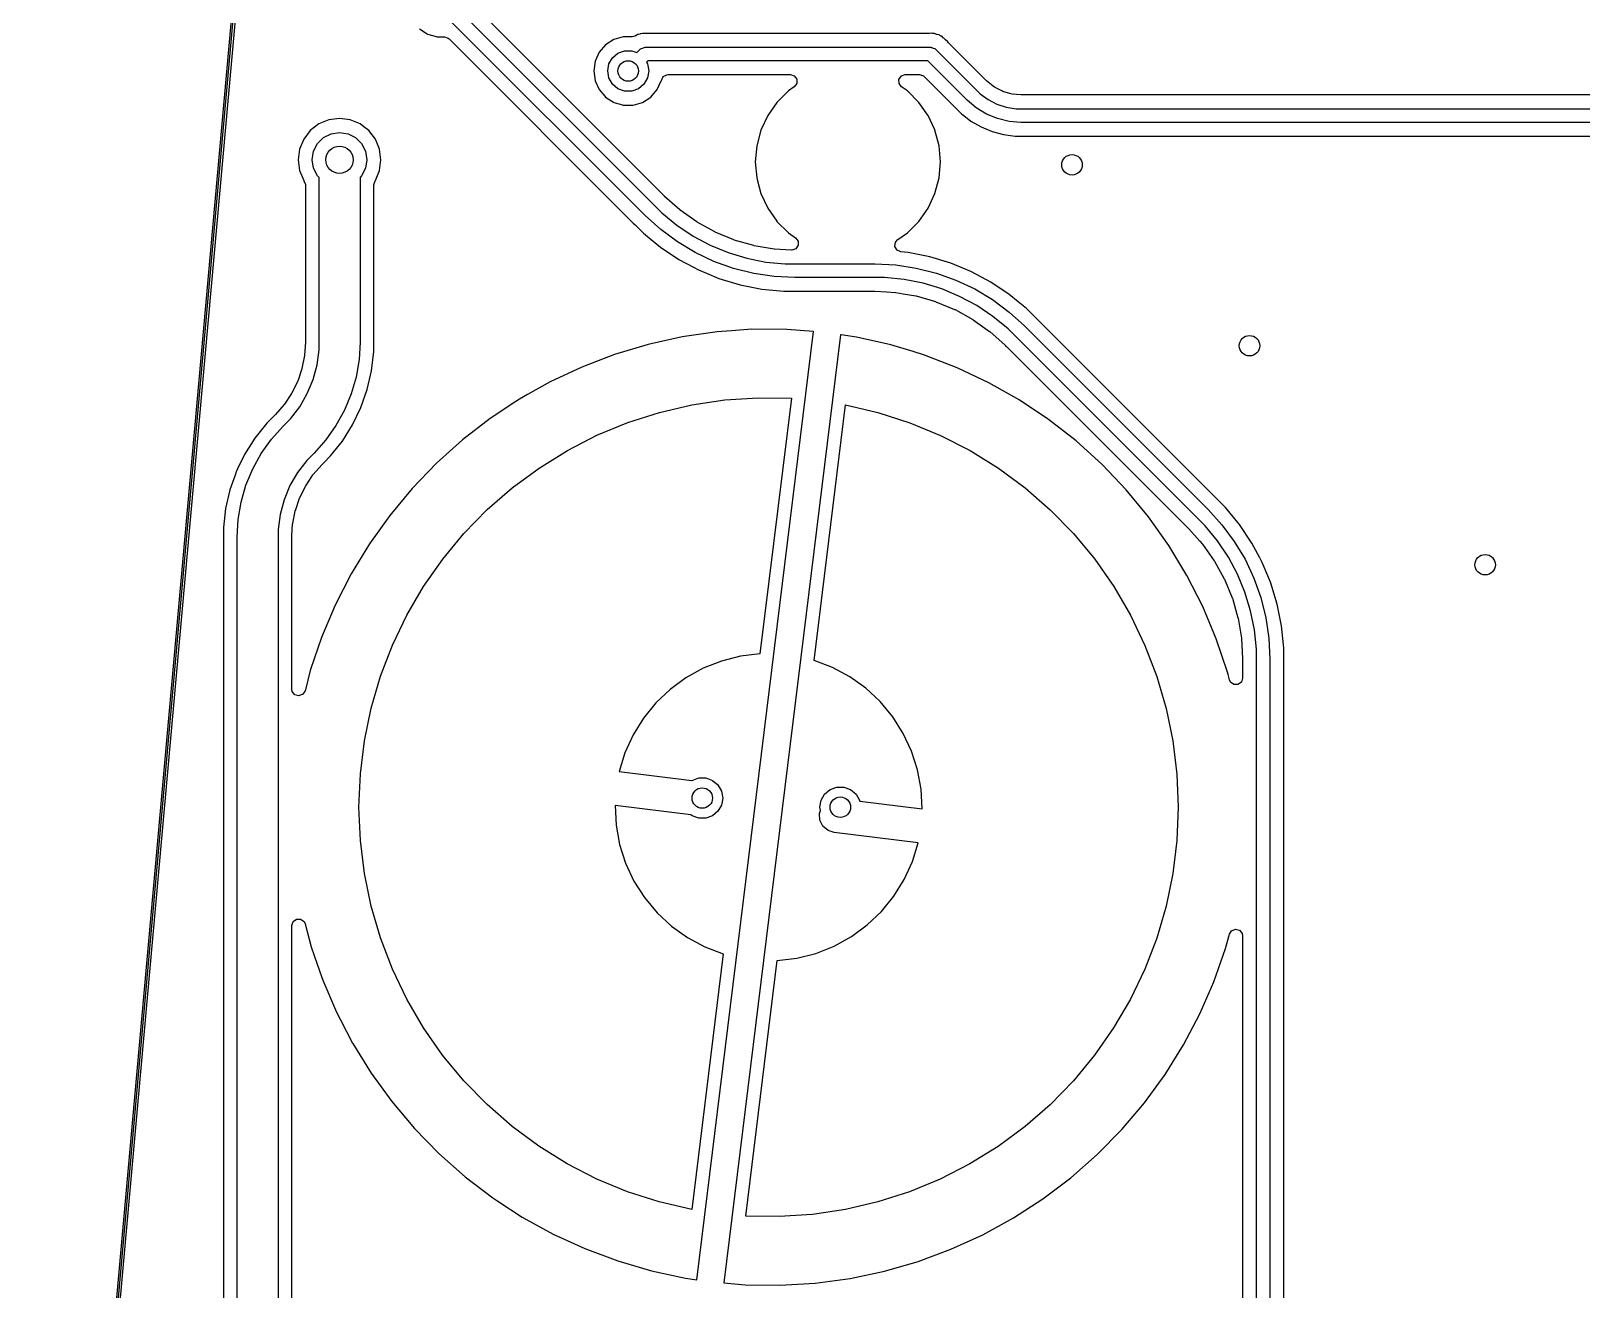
# Model space of a CAD drawing. Extents: x -114 to 114, y -62 to 23.
# Drawn here: x -113.68 to -90.96, y -16.22 to 2.22 of the extents above; entities that cross this region are included whole.
import ezdxf

# ---------------------------------------------------------------- set-up
doc = ezdxf.new("R2010")
doc.units = 0
doc.layers.add('BLACK', color=7, linetype='CONTINUOUS')

msp = doc.modelspace()

# ---------------------------------------------------------------- linework, layer by layer
at = {"layer": 'BLACK', "linetype": 'CONTINUOUS'}
for p, q in [((-113.679, -30.3129), (-109.632, 14.7392)), ((-109.582, 14.7348), (-113.629, -30.3174)), ((-113.651, -30.2928), (-110.056, 9.73617)), ((-107.392, 2.51135), (-104.54, -0.340066)), ((-104.4, -0.197162), (-107.129, 2.5324)), ((-104.682, -0.481487), (-107.533, 2.36973)), ((-107.991, 2.25583), (-107.878, 2.18313)), ((-107.878, 2.18313), (-107.87, 2.17802)), ((-107.87, 2.17802), (-107.781, 2.15202)), ((-107.781, 2.15202), (-107.732, 2.13747)), ((-107.732, 2.13747), (-107.732, 2.13747)), ((-107.732, 2.13747), (-107.732, 2.13747)), ((-107.732, 2.13747), (-107.732, 2.13747)), ((-107.732, 2.13747), (-107.625, 2.13747)), ((-107.625, 2.13747), (-107.567, 2.11857)), ((-107.567, 2.11857), (-107.555, 2.10848)), ((-107.555, 2.10848), (-104.857, -0.589607)), ((-105.142, 2.09792), (-105.263, 2.02012)), ((-105.004, 2.13847), (-105.142, 2.09793)), ((-105.142, 2.09793), (-105.142, 2.09792)), ((-104.876, 2.13847), (-105.004, 2.13847)), ((-104.836, 2.14691), (-104.876, 2.13847)), ((-104.828, 2.15063), (-104.836, 2.14691)), ((-104.822, 2.15383), (-104.828, 2.15063)), ((-104.795, 2.1706), (-104.822, 2.15383)), ((-104.785, 2.17241), (-104.795, 2.17061)), ((-104.795, 2.17061), (-104.795, 2.1706)), ((-104.763, 2.17915), (-104.785, 2.17241)), ((-104.754, 2.18313), (-104.763, 2.17915)), ((-104.722, 2.1846), (-104.754, 2.18313)), ((-104.716, 2.18539), (-104.722, 2.1846)), ((-104.712, 2.18604), (-104.716, 2.18539)), ((-104.692, 2.18604), (-104.712, 2.18604)), ((-104.69, 2.18609), (-104.692, 2.18604)), ((-104.682, 2.18645), (-104.69, 2.18609)), ((-104.642, 2.18832), (-104.682, 2.18645)), ((-104.633, 2.18705), (-104.642, 2.18832)), ((-104.619, 2.18604), (-104.633, 2.18827)), ((-104.633, 2.18827), (-104.633, 2.18705)), ((-100.524, 2.18604), (-104.619, 2.18604)), ((-100.517, 2.18652), (-100.524, 2.18604)), ((-100.486, 2.19092), (-100.517, 2.18652)), ((-100.476, 2.18867), (-100.486, 2.19092)), ((-100.486, 2.19092), (-100.486, 2.19092)), ((-100.454, 2.18604), (-100.476, 2.18867)), ((-100.444, 2.18604), (-100.454, 2.18604)), ((-100.414, 2.17453), (-100.444, 2.18604)), ((-100.444, 2.18604), (-100.444, 2.18604)), ((-100.444, 2.18604), (-100.444, 2.18604)), ((-100.444, 2.18604), (-100.444, 2.18604)), ((-100.408, 2.1725), (-100.414, 2.17453)), ((-100.377, 2.1652), (-100.408, 2.1725)), ((-100.368, 2.15965), (-100.377, 2.1652)), ((-100.377, 2.1652), (-100.377, 2.1652)), ((-100.348, 2.14901), (-100.368, 2.15965)), ((-100.339, 2.14546), (-100.348, 2.14901)), ((-100.316, 2.12398), (-100.339, 2.14546)), ((-100.31, 2.11973), (-100.316, 2.12398)), ((-100.308, 2.11857), (-100.31, 2.11973)), ((-100.307, 2.11772), (-100.308, 2.11857)), ((-100.293, 2.10374), (-100.307, 2.11772)), ((-100.292, 2.10216), (-100.293, 2.10374)), ((-100.283, 2.09438), (-100.292, 2.10216)), ((-100.257, 2.07093), (-100.283, 2.09438)), ((-100.256, 2.06977), (-100.257, 2.07093)), ((-100.251, 2.06245), (-100.256, 2.06977)), ((-100.256, 2.06977), (-100.256, 2.06977)), ((-100.25, 2.0632), (-100.251, 2.06245)), ((-100.241, 2.05195), (-100.25, 2.0632)), ((-99.9176, 1.72811), (-100.241, 2.05195)), ((-105.357, 1.91134), (-105.417, 1.78043)), ((-105.263, 2.02012), (-105.357, 1.91134)), ((-105.214, 1.74058), (-105.162, 1.83081)), ((-105.162, 1.83081), (-105.082, 1.89778)), ((-105.082, 1.89778), (-104.984, 1.93341)), ((-104.984, 1.93341), (-104.88, 1.93341)), ((-104.88, 1.93341), (-104.805, 1.90622)), ((-104.805, 1.90622), (-104.755, 1.95625)), ((-104.755, 1.95625), (-104.748, 1.95991)), ((-104.748, 1.95991), (-104.743, 1.96644)), ((-104.743, 1.96644), (-104.721, 1.97368)), ((-104.721, 1.97368), (-104.7, 1.98431)), ((-104.7, 1.98431), (-104.692, 1.98305)), ((-104.692, 1.98305), (-104.684, 1.98554)), ((-104.684, 1.98554), (-100.5, 1.98554)), ((-100.5, 1.98554), (-100.492, 1.98305)), ((-100.492, 1.98305), (-100.484, 1.98431)), ((-100.484, 1.98431), (-100.463, 1.97368)), ((-100.463, 1.97368), (-100.441, 1.96644)), ((-100.441, 1.96644), (-100.436, 1.95992)), ((-100.436, 1.95992), (-100.429, 1.95625)), ((-100.429, 1.95625), (-100.408, 1.93493)), ((-100.408, 1.93493), (-99.8272, 1.35418)), ((-105.417, 1.78043), (-105.437, 1.63798)), ((-105.437, 1.63798), (-105.437, 1.63797)), ((-105.437, 1.63797), (-105.417, 1.49552)), ((-105.232, 1.63797), (-105.214, 1.74058)), ((-105.214, 1.53537), (-105.232, 1.63797)), ((-104.643, 1.78554), (-104.664, 1.76459)), ((-104.664, 1.76459), (-104.65, 1.74058)), ((-104.65, 1.74058), (-104.632, 1.63797)), ((-104.632, 1.63797), (-104.65, 1.53537)), ((-100.541, 1.78554), (-104.643, 1.78554)), ((-99.9686, 1.21276), (-100.541, 1.78554)), ((-99.687, 1.49756), (-99.9176, 1.72811)), ((-105.417, 1.49552), (-105.363, 1.37695)), ((-105.363, 1.37695), (-105.357, 1.3646)), ((-105.357, 1.3646), (-105.275, 1.27031)), ((-105.162, 1.44514), (-105.214, 1.53537)), ((-105.082, 1.37816), (-105.162, 1.44514)), ((-104.984, 1.34253), (-105.082, 1.37816)), ((-104.782, 1.37816), (-104.88, 1.34253)), ((-104.702, 1.44514), (-104.782, 1.37816)), ((-104.65, 1.53537), (-104.702, 1.44514)), ((-104.601, 1.25583), (-104.506, 1.3646)), ((-104.506, 1.3646), (-104.447, 1.49552)), ((-104.447, 1.49552), (-104.446, 1.50013)), ((-104.446, 1.50013), (-104.419, 1.55504)), ((-104.419, 1.55504), (-104.365, 1.58359)), ((-104.365, 1.58359), (-104.348, 1.58504)), ((-104.348, 1.58504), (-102.557, 1.58504)), ((-102.5, 1.40495), (-102.585, 1.34512)), ((-102.557, 1.58504), (-102.499, 1.56613)), ((-102.499, 1.40595), (-102.5, 1.40495)), ((-102.499, 1.56613), (-102.463, 1.51663)), ((-102.463, 1.45545), (-102.499, 1.40595)), ((-102.463, 1.51663), (-102.463, 1.45545)), ((-100.966, 1.51499), (-100.931, 1.56511)), ((-100.965, 1.45381), (-100.966, 1.51499)), ((-100.928, 1.40495), (-100.965, 1.45381)), ((-100.931, 1.56511), (-100.873, 1.58503)), ((-100.843, 1.34512), (-100.928, 1.40495)), ((-100.873, 1.58503), (-100.871, 1.58504)), ((-100.871, 1.58504), (-100.665, 1.58504)), ((-100.665, 1.58504), (-100.607, 1.56613)), ((-100.607, 1.56613), (-100.595, 1.55605)), ((-100.595, 1.55605), (-100.146, 1.10675)), ((-99.6834, 1.49429), (-99.687, 1.49756)), ((-99.5844, 1.413), (-99.6834, 1.49429)), ((-99.5682, 1.40222), (-99.5844, 1.413)), ((-99.4615, 1.34519), (-99.5682, 1.40222)), ((-105.275, 1.27031), (-105.263, 1.25583)), ((-105.263, 1.25583), (-105.148, 1.18205)), ((-105.148, 1.18205), (-105.142, 1.17802)), ((-105.142, 1.17802), (-105.05, 1.1512)), ((-105.05, 1.1512), (-105.004, 1.13747)), ((-105.004, 1.13747), (-105.004, 1.13747)), ((-105.004, 1.13747), (-105.004, 1.13747)), ((-105.004, 1.13747), (-105.004, 1.13747)), ((-105.004, 1.13747), (-104.86, 1.13747)), ((-104.88, 1.34253), (-104.984, 1.34253)), ((-104.86, 1.13747), (-104.722, 1.17802)), ((-104.86, 1.13747), (-104.86, 1.13747)), ((-104.722, 1.17802), (-104.601, 1.25583)), ((-102.753, 1.17802), (-102.888, 0.984449)), ((-102.585, 1.34512), (-102.753, 1.17802)), ((-100.843, 1.34511), (-100.843, 1.34512)), ((-100.843, 1.34512), (-100.843, 1.34512)), ((-100.676, 1.17802), (-100.843, 1.34511)), ((-100.65, 1.14191), (-100.676, 1.17802)), ((-100.676, 1.17802), (-100.676, 1.17802)), ((-100.676, 1.17802), (-100.676, 1.17802)), ((-100.543, 0.988484), (-100.65, 1.14191)), ((-99.9686, 1.21275), (-99.9686, 1.21276)), ((-99.9686, 1.21276), (-99.9686, 1.21276)), ((-99.9686, 1.21274), (-99.9686, 1.21275)), ((-99.8353, 1.09889), (-99.9686, 1.21274)), ((-99.8272, 1.35418), (-99.8272, 1.35413)), ((-99.8272, 1.35413), (-99.7762, 1.30313)), ((-99.7762, 1.30313), (-99.6594, 1.21827)), ((-99.6594, 1.21827), (-99.5307, 1.15273)), ((-99.5307, 1.15273), (-99.3934, 1.10812)), ((-99.4436, 1.33776), (-99.4615, 1.34519)), ((-99.3278, 1.30264), (-99.4436, 1.33776)), ((-99.3088, 1.29886), (-99.3278, 1.30264)), ((-99.1811, 1.28628), (-99.3088, 1.29886)), ((-99.1762, 1.28604), (-99.1811, 1.28628)), ((-99.1231, 1.28604), (-99.1762, 1.28604)), ((-82.8098, 1.28604), (-99.1231, 1.28604)), ((-99.1231, 1.28604), (-99.1231, 1.28604)), ((-109.316, 0.923016), (-109.463, 0.862511)), ((-109.16, 0.943655), (-109.316, 0.923018)), ((-109.316, 0.923018), (-109.316, 0.923016)), ((-109.003, 0.923018), (-109.16, 0.943655)), ((-109.16, 0.943655), (-109.16, 0.943655)), ((-109.003, 0.923016), (-109.003, 0.923018)), ((-108.857, 0.862511), (-109.003, 0.923016)), ((-102.888, 0.984449), (-102.988, 0.770283)), ((-100.54, 0.984447), (-100.543, 0.988484)), ((-100.54, 0.984439), (-100.54, 0.984447)), ((-100.442, 0.773431), (-100.54, 0.984439)), ((-100.146, 1.10675), (-100.146, 1.10674)), ((-100.146, 1.10674), (-100.144, 1.10463)), ((-100.144, 1.10463), (-100.144, 1.10463)), ((-100.144, 1.10463), (-100.139, 1.09998)), ((-100.139, 1.09998), (-100.139, 1.09993)), ((-100.139, 1.09993), (-100.11, 1.07096)), ((-100.11, 1.07096), (-100.11, 1.07096)), ((-100.11, 1.07096), (-100.049, 1.00989)), ((-100.049, 1.00989), (-100.016, 0.984439)), ((-100.016, 0.984439), (-99.9123, 0.904749)), ((-99.6859, 1.0073), (-99.8353, 1.09889)), ((-99.5239, 0.940215), (-99.6859, 1.0073)), ((-99.3534, 0.899293), (-99.5239, 0.940215)), ((-99.3934, 1.10812), (-99.2508, 1.08554)), ((-99.2508, 1.08554), (-99.1787, 1.08554)), ((-99.1787, 1.08554), (-99.1787, 1.08554)), ((-99.1787, 1.08554), (-99.1787, 1.08554)), ((-99.1787, 1.08554), (-72.0231, 1.08554)), ((-109.588, 0.76625), (-109.684, 0.640813)), ((-109.463, 0.862511), (-109.588, 0.76626)), ((-109.588, 0.76626), (-109.588, 0.76625)), ((-109.463, 0.862511), (-109.463, 0.862511)), ((-109.395, 0.66158), (-109.283, 0.718396)), ((-109.283, 0.718396), (-109.16, 0.737973)), ((-109.16, 0.737973), (-109.036, 0.718396)), ((-109.036, 0.718396), (-108.925, 0.66158)), ((-108.857, 0.86251), (-108.857, 0.862511)), ((-108.857, 0.862509), (-108.857, 0.86251)), ((-108.803, 0.820872), (-108.857, 0.862509)), ((-108.731, 0.76626), (-108.803, 0.820872)), ((-108.731, 0.766259), (-108.731, 0.76626)), ((-108.731, 0.766255), (-108.731, 0.766259)), ((-108.731, 0.766251), (-108.731, 0.766255)), ((-108.731, 0.76625), (-108.731, 0.766251)), ((-108.635, 0.640813), (-108.731, 0.76625)), ((-102.988, 0.770283), (-103.049, 0.542021)), ((-100.44, 0.770283), (-100.442, 0.773431)), ((-100.379, 0.542028), (-100.44, 0.770283)), ((-99.9123, 0.904749), (-99.9123, 0.904747)), ((-99.9123, 0.904747), (-99.9123, 0.904746)), ((-99.9123, 0.904746), (-99.7627, 0.818384)), ((-99.7627, 0.818384), (-99.7627, 0.818383)), ((-99.7627, 0.818383), (-99.7627, 0.818381)), ((-99.7627, 0.818381), (-99.6926, 0.789335)), ((-99.6926, 0.789335), (-99.6031, 0.752286)), ((-99.6031, 0.752286), (-99.6031, 0.752285)), ((-99.6031, 0.752285), (-99.6031, 0.752284)), ((-99.6031, 0.752284), (-99.4363, 0.707586)), ((-99.4363, 0.707586), (-99.4363, 0.707584)), ((-99.4363, 0.707584), (-99.265, 0.685041)), ((-99.1787, 0.885543), (-99.3534, 0.899293)), ((-99.265, 0.685041), (-99.1786, 0.685042)), ((-99.1787, 0.885542), (-99.1787, 0.885543)), ((-72.0231, 0.885542), (-99.1787, 0.885542)), ((-99.1787, 0.885542), (-99.1787, 0.885542)), ((-99.1786, 0.685042), (-72.0707, 0.685042)), ((-109.745, 0.494732), (-109.765, 0.337974)), ((-109.684, 0.640812), (-109.745, 0.49474)), ((-109.745, 0.49474), (-109.745, 0.494732)), ((-109.684, 0.640813), (-109.684, 0.640812)), ((-109.56, 0.337973), (-109.54, 0.46158)), ((-109.54, 0.46158), (-109.483, 0.573087)), ((-109.483, 0.573087), (-109.395, 0.66158)), ((-108.925, 0.66158), (-108.836, 0.573087)), ((-108.836, 0.573087), (-108.779, 0.46158)), ((-108.779, 0.46158), (-108.76, 0.337973)), ((-108.635, 0.640812), (-108.635, 0.640813)), ((-108.575, 0.49474), (-108.635, 0.640812)), ((-108.575, 0.494735), (-108.575, 0.49474)), ((-108.554, 0.337973), (-108.575, 0.494735)), ((-103.049, 0.542021), (-103.07, 0.306625)), ((-100.379, 0.542024), (-100.379, 0.542028)), ((-100.379, 0.542021), (-100.379, 0.542024)), ((-100.358, 0.306625), (-100.379, 0.542021)), ((-109.765, 0.337974), (-109.765, 0.337973)), ((-109.765, 0.337973), (-109.745, 0.181215)), ((-109.54, 0.214366), (-109.56, 0.337973)), ((-108.76, 0.337973), (-108.779, 0.214366)), ((-108.575, 0.181211), (-108.554, 0.337973)), ((-103.07, 0.306625), (-103.07, 0.306616)), ((-103.07, 0.306616), (-103.049, 0.07122)), ((-100.379, 0.075166), (-100.358, 0.306616)), ((-100.358, 0.306616), (-100.358, 0.306625)), ((-109.745, 0.181215), (-109.745, 0.181207)), ((-109.745, 0.181207), (-109.684, 0.035135)), ((-109.684, 0.035135), (-109.684, 0.035134)), ((-109.684, 0.035134), (-109.684, 0.035132)), ((-109.684, 0.035132), (-109.681, 0.030515)), ((-109.681, 0.030515), (-109.681, 0.030472)), ((-109.681, 0.030472), (-109.66, -0.027203)), ((-109.483, 0.102859), (-109.54, 0.214366)), ((-109.46, 0.079252), (-109.483, 0.102859)), ((-109.46, -2.3336), (-109.46, 0.079252)), ((-108.836, 0.102859), (-108.86, 0.079252)), ((-108.86, 0.079252), (-108.86, -2.33359)), ((-108.779, 0.214366), (-108.836, 0.102859)), ((-108.659, -0.029797), (-108.64, 0.028393)), ((-108.64, 0.028393), (-108.639, 0.030472)), ((-108.639, 0.030515), (-108.635, 0.035132)), ((-108.639, 0.030472), (-108.639, 0.030515)), ((-108.635, 0.035132), (-108.575, 0.181211)), ((-103.049, 0.07122), (-103.049, 0.071213)), ((-103.049, 0.071213), (-103.049, 0.071212)), ((-103.049, 0.071212), (-103.038, 0.030511)), ((-103.038, 0.030511), (-102.988, -0.157047)), ((-100.44, -0.157043), (-100.379, 0.071212)), ((-100.379, 0.071212), (-100.379, 0.075166)), ((-109.66, -0.027203), (-109.66, -0.029798)), ((-109.66, -0.029798), (-109.66, -2.26453)), ((-108.659, -2.30951), (-108.659, -0.029797)), ((-104.398, -0.19907), (-104.4, -0.197162)), ((-104.175, -0.398147), (-104.398, -0.19907)), ((-102.988, -0.157047), (-102.888, -0.371198)), ((-100.54, -0.37121), (-100.44, -0.157043)), ((-104.54, -0.340068), (-104.54, -0.340059)), ((-104.54, -0.340059), (-104.439, -0.440799)), ((-104.54, -0.340066), (-104.54, -0.340068)), ((-104.439, -0.440799), (-104.219, -0.62156)), ((-104.17, -0.401611), (-104.175, -0.398147)), ((-103.928, -0.57357), (-104.17, -0.401611)), ((-102.888, -0.371198), (-102.888, -0.371206)), ((-102.888, -0.371206), (-102.755, -0.560739)), ((-100.676, -0.564781), (-100.54, -0.37121)), ((-104.857, -0.589607), (-104.857, -0.58961)), ((-104.857, -0.58961), (-104.831, -0.615753)), ((-104.831, -0.615753), (-104.823, -0.623265)), ((-104.823, -0.623265), (-104.823, -0.623265)), ((-104.823, -0.623265), (-104.802, -0.644485)), ((-104.802, -0.644485), (-104.802, -0.644661)), ((-104.802, -0.644661), (-104.709, -0.737903)), ((-104.682, -0.48149), (-104.682, -0.481487)), ((-104.682, -0.481511), (-104.682, -0.481489)), ((-104.682, -0.481489), (-104.682, -0.48149)), ((-104.456, -0.685782), (-104.682, -0.481511)), ((-104.219, -0.62156), (-103.982, -0.779863)), ((-103.923, -0.576525), (-103.928, -0.57357)), ((-103.663, -0.720271), (-103.923, -0.576525)), ((-102.755, -0.560739), (-102.753, -0.564781)), ((-102.753, -0.564781), (-102.585, -0.731875)), ((-100.843, -0.731875), (-100.676, -0.564781)), ((-104.709, -0.737903), (-104.709, -0.73791)), ((-104.709, -0.73791), (-104.566, -0.854949)), ((-104.566, -0.854949), (-104.458, -0.943632)), ((-104.212, -0.867005), (-104.456, -0.685782)), ((-103.951, -1.02341), (-104.212, -0.867005)), ((-103.982, -0.779863), (-103.731, -0.914181)), ((-103.658, -0.722682), (-103.663, -0.720271)), ((-103.384, -0.836399), (-103.658, -0.722682)), ((-103.379, -0.838234), (-103.384, -0.836399)), ((-103.093, -0.920502), (-103.379, -0.838234)), ((-102.585, -0.731875), (-102.585, -0.731877)), ((-102.585, -0.731877), (-102.585, -0.731878)), ((-102.585, -0.731878), (-102.479, -0.806085)), ((-102.479, -0.806085), (-102.443, -0.854949)), ((-102.443, -0.854949), (-102.442, -0.916125)), ((-101.024, -0.933229), (-101.018, -0.872339)), ((-101.018, -0.872339), (-100.984, -0.830921)), ((-100.984, -0.830921), (-100.843, -0.731875)), ((-104.458, -0.943632), (-104.188, -1.1238)), ((-104.188, -1.1238), (-103.975, -1.23795)), ((-103.676, -1.15348), (-103.951, -1.02341)), ((-103.731, -0.914181), (-103.468, -1.02322)), ((-103.468, -1.02322), (-103.195, -1.10594)), ((-103.195, -1.10594), (-102.916, -1.16153)), ((-103.088, -0.921738), (-103.093, -0.920502)), ((-102.795, -0.971515), (-103.088, -0.921738)), ((-102.789, -0.972137), (-102.795, -0.971515)), ((-102.542, -0.986025), (-102.789, -0.972137)), ((-102.535, -0.986166), (-102.542, -0.986025)), ((-102.477, -0.966246), (-102.535, -0.986166)), ((-102.442, -0.916125), (-102.477, -0.966246)), ((-100.993, -0.986017), (-101.024, -0.933229)), ((-100.937, -1.01054), (-100.993, -0.986017)), ((-100.833, -1.02075), (-100.937, -1.01054)), ((-100.515, -1.08402), (-100.833, -1.02075)), ((-100.833, -1.02075), (-100.833, -1.02075)), ((-100.205, -1.17816), (-100.515, -1.08402)), ((-100.515, -1.08402), (-100.515, -1.08402)), ((-100.515, -1.08402), (-100.515, -1.08402)), ((-103.975, -1.23795), (-103.902, -1.27666)), ((-103.902, -1.27666), (-103.902, -1.27666)), ((-103.902, -1.27666), (-103.902, -1.27666)), ((-103.902, -1.27666), (-103.784, -1.32562)), ((-103.784, -1.32562), (-103.603, -1.40076)), ((-103.389, -1.25597), (-103.676, -1.15348)), ((-103.094, -1.32989), (-103.389, -1.25597)), ((-102.793, -1.37453), (-103.094, -1.32989)), ((-102.916, -1.16153), (-102.632, -1.18946)), ((-102.632, -1.18946), (-102.49, -1.18946)), ((-102.49, -1.18946), (-101.318, -1.18946)), ((-101.318, -1.18946), (-101.318, -1.18946)), ((-101.318, -1.18946), (-101.014, -1.20439)), ((-101.014, -1.20439), (-100.713, -1.24903)), ((-100.713, -1.24903), (-100.418, -1.32295)), ((-100.418, -1.32295), (-100.132, -1.42545)), ((-99.9127, -1.29925), (-100.205, -1.17816)), ((-100.205, -1.17816), (-100.205, -1.17816)), ((-100.205, -1.17816), (-100.205, -1.17816)), ((-99.9054, -1.30226), (-99.9127, -1.29925)), ((-99.6194, -1.45513), (-99.9054, -1.30226)), ((-103.603, -1.40076), (-103.603, -1.40076)), ((-103.603, -1.40076), (-103.603, -1.40077)), ((-103.603, -1.40077), (-103.293, -1.4949)), ((-103.293, -1.4949), (-102.974, -1.55817)), ((-102.974, -1.55817), (-102.652, -1.58996)), ((-102.49, -1.38946), (-102.793, -1.37453)), ((-102.652, -1.58996), (-102.557, -1.58996)), ((-102.557, -1.58996), (-102.557, -1.58996)), ((-102.557, -1.58996), (-102.49, -1.58996)), ((-101.318, -1.38946), (-102.49, -1.38946)), ((-102.49, -1.38946), (-102.49, -1.38946)), ((-102.49, -1.38946), (-102.49, -1.38946)), ((-102.49, -1.58996), (-102.442, -1.58996)), ((-102.442, -1.58996), (-102.442, -1.58996)), ((-102.442, -1.58996), (-101.366, -1.58996)), ((-101.366, -1.58996), (-101.32, -1.58996)), ((-101.32, -1.58996), (-101.317, -1.59003)), ((-101.176, -1.38946), (-101.318, -1.38946)), ((-101.317, -1.59003), (-101.148, -1.59953)), ((-100.892, -1.41739), (-101.176, -1.38946)), ((-100.613, -1.47298), (-100.892, -1.41739)), ((-100.34, -1.5557), (-100.613, -1.47298)), ((-100.077, -1.66474), (-100.34, -1.5557)), ((-100.132, -1.42545), (-99.8569, -1.55552)), ((-99.8569, -1.55552), (-99.596, -1.71192)), ((-99.3498, -1.6353), (-99.6194, -1.45513)), ((-101.148, -1.59953), (-101.019, -1.60678)), ((-101.019, -1.60678), (-101.013, -1.6074)), ((-101.013, -1.6074), (-100.906, -1.62561)), ((-100.906, -1.62561), (-100.72, -1.65718)), ((-100.72, -1.65718), (-100.715, -1.65842)), ((-100.715, -1.65842), (-100.429, -1.74069)), ((-100.429, -1.74069), (-100.424, -1.74251)), ((-100.424, -1.74251), (-100.15, -1.85625)), ((-99.8255, -1.79906), (-100.077, -1.66474)), ((-99.5886, -1.95737), (-99.8255, -1.79906)), ((-99.596, -1.71192), (-99.3516, -1.89315)), ((-99.2191, -1.74252), (-99.3498, -1.6353)), ((-99.0991, -1.84102), (-99.2191, -1.74252)), ((-100.15, -1.85625), (-100.145, -1.85865)), ((-100.145, -1.85865), (-99.8845, -2.0024)), ((-99.8845, -2.0024), (-99.8798, -2.00535)), ((-99.8798, -2.00535), (-99.6374, -2.17732)), ((-99.3684, -2.13813), (-99.5886, -1.95737)), ((-99.3516, -1.89315), (-99.1263, -2.09736)), ((-99.0991, -1.84103), (-99.0991, -1.84102)), ((-99.006, -1.93411), (-99.0991, -1.84103)), ((-99.0055, -1.93462), (-99.006, -1.93411)), ((-99.0041, -1.93596), (-99.0055, -1.93462)), ((-98.9844, -1.95565), (-99.0041, -1.93596)), ((-99.0041, -1.93596), (-99.0041, -1.93596)), ((-98.962, -1.97811), (-98.9844, -1.95565)), ((-98.9844, -1.95565), (-98.9844, -1.95565)), ((-96.2577, -4.68234), (-98.962, -1.97811)), ((-109.66, -2.26453), (-109.66, -2.26456)), ((-109.66, -2.26456), (-109.66, -2.33199)), ((-104.139, -2.25756), (-104.641, -2.36867)), ((-103.631, -2.18345), (-104.139, -2.25756)), ((-104.139, -2.25756), (-104.139, -2.25756)), ((-103.926, -16.0705), (-102.22, -2.17663)), ((-103.418, -2.16816), (-103.631, -2.18345)), ((-103.631, -2.18345), (-103.631, -2.18345)), ((-101.824, -2.22655), (-103.529, -16.1172)), ((-103.119, -2.14675), (-103.418, -2.16816)), ((-102.606, -2.14764), (-103.119, -2.14675)), ((-103.119, -2.14675), (-103.119, -2.14675)), ((-103.119, -2.14675), (-103.119, -2.14675)), ((-102.22, -2.17663), (-102.606, -2.14764)), ((-102.606, -2.14764), (-102.606, -2.14764)), ((-101.811, -2.22843), (-101.824, -2.22655)), ((-101.586, -2.26201), (-101.811, -2.22843)), ((-101.586, -2.26202), (-101.586, -2.26201)), ((-101.085, -2.37487), (-101.586, -2.26202)), ((-101.586, -2.26202), (-101.586, -2.26202)), ((-99.6374, -2.17732), (-99.6331, -2.18078)), ((-99.6331, -2.18078), (-99.41, -2.38014)), ((-99.2676, -2.23887), (-99.3684, -2.13813)), ((-96.5807, -4.92581), (-99.2676, -2.23885)), ((-99.2676, -2.23885), (-99.2676, -2.23885)), ((-99.2676, -2.23885), (-99.2676, -2.23887)), ((-99.1263, -2.09736), (-99.1262, -2.09743)), ((-99.1262, -2.09743), (-96.4392, -4.78439)), ((-109.66, -2.33523), (-109.673, -2.52609)), ((-109.66, -2.33199), (-109.66, -2.33523)), ((-109.489, -2.66597), (-109.46, -2.44503)), ((-109.46, -2.33361), (-109.46, -2.3336)), ((-109.46, -2.3336), (-109.46, -2.3336)), ((-109.46, -2.44503), (-109.46, -2.33361)), ((-108.86, -2.33359), (-108.874, -2.59111)), ((-108.691, -2.7531), (-108.659, -2.47402)), ((-108.659, -2.33359), (-108.659, -2.30951)), ((-108.659, -2.47402), (-108.659, -2.33359)), ((-104.641, -2.36867), (-105.132, -2.51619)), ((-104.641, -2.36867), (-104.641, -2.36867)), ((-101.085, -2.37488), (-101.085, -2.37487)), ((-101.085, -2.37487), (-101.085, -2.37487)), ((-100.759, -2.47402), (-101.085, -2.37488)), ((-100.594, -2.52411), (-100.759, -2.47402)), ((-99.41, -2.38014), (-99.408, -2.38205)), ((-99.408, -2.38205), (-99.3909, -2.39911)), ((-99.3909, -2.39911), (-99.3757, -2.41428)), ((-99.3757, -2.41428), (-99.3757, -2.41428)), ((-99.3757, -2.41428), (-99.3701, -2.41992)), ((-99.3701, -2.41992), (-99.3701, -2.41992)), ((-99.3701, -2.41992), (-96.7234, -5.06661)), ((-109.712, -2.72479), (-109.773, -2.90438)), ((-109.711, -2.71853), (-109.712, -2.72479)), ((-109.674, -2.53252), (-109.711, -2.71853)), ((-109.673, -2.52609), (-109.674, -2.53252)), ((-109.546, -2.88123), (-109.489, -2.66597)), ((-108.874, -2.59111), (-108.917, -2.8454)), ((-105.612, -2.69934), (-106.077, -2.9171)), ((-105.132, -2.51619), (-105.612, -2.69933)), ((-105.612, -2.69933), (-105.612, -2.69934)), ((-100.594, -2.52412), (-100.594, -2.52411)), ((-100.115, -2.70893), (-100.594, -2.52412)), ((-99.6512, -2.92832), (-100.115, -2.70893)), ((-109.776, -2.91037), (-109.86, -3.08046)), ((-109.773, -2.90438), (-109.776, -2.91037)), ((-109.632, -3.08712), (-109.546, -2.88123)), ((-108.917, -2.8454), (-108.989, -3.09324)), ((-108.753, -3.02691), (-108.691, -2.7531)), ((-106.077, -2.9171), (-106.405, -3.10121)), ((-99.2044, -3.18111), (-99.6512, -2.92832)), ((-99.6512, -2.92832), (-99.6512, -2.92832)), ((-109.863, -3.08607), (-109.968, -3.24376)), ((-109.86, -3.08046), (-109.863, -3.08607)), ((-109.743, -3.28012), (-109.632, -3.08712)), ((-108.989, -3.09324), (-109.087, -3.33154)), ((-108.846, -3.29201), (-108.753, -3.02691)), ((-106.524, -3.16834), (-106.58, -3.20511)), ((-106.405, -3.10121), (-106.524, -3.16834)), ((-103.517, -3.18179), (-103.03, -3.14939)), ((-103.03, -3.14939), (-102.542, -3.15661)), ((-102.542, -3.15661), (-103.002, -6.90098)), ((-110.1, -3.39463), (-110.227, -3.52163)), ((-110.098, -3.39227), (-110.1, -3.39463)), ((-109.972, -3.2489), (-110.098, -3.39227)), ((-109.968, -3.24376), (-109.972, -3.2489)), ((-109.879, -3.45692), (-109.743, -3.28012)), ((-109.087, -3.33154), (-109.212, -3.55728)), ((-108.968, -3.54505), (-108.846, -3.29201)), ((-106.58, -3.20511), (-106.953, -3.45169)), ((-104.938, -3.51331), (-104.474, -3.36436)), ((-104.474, -3.36436), (-103.999, -3.25361)), ((-103.999, -3.25361), (-103.517, -3.18179)), ((-102.208, -6.99848), (-101.748, -3.2541)), ((-101.748, -3.2541), (-101.273, -3.36506)), ((-101.273, -3.36506), (-100.809, -3.51422)), ((-99.2044, -3.18112), (-99.2044, -3.18111)), ((-98.7912, -3.45668), (-99.2044, -3.18112)), ((-110.227, -3.52163), (-110.402, -3.7412)), ((-110.158, -3.75642), (-109.986, -3.5641)), ((-109.986, -3.56411), (-109.958, -3.53568)), ((-109.986, -3.5641), (-109.986, -3.56411)), ((-109.986, -3.56411), (-109.986, -3.56411)), ((-109.958, -3.53568), (-109.957, -3.53546)), ((-109.957, -3.53546), (-109.879, -3.45692)), ((-109.212, -3.55728), (-109.361, -3.76764)), ((-109.117, -3.78286), (-108.968, -3.54505)), ((-106.953, -3.45169), (-107.359, -3.76563)), ((-105.389, -3.69949), (-104.938, -3.51331)), ((-100.809, -3.51422), (-100.358, -3.7006)), ((-98.7773, -3.46596), (-98.7912, -3.45668)), ((-98.7773, -3.46597), (-98.7773, -3.46596)), ((-98.3722, -3.78131), (-98.7773, -3.46597)), ((-110.402, -3.7412), (-110.552, -3.97901)), ((-110.307, -3.96678), (-110.158, -3.75642)), ((-109.361, -3.76764), (-109.533, -3.95996)), ((-109.292, -4.00244), (-109.117, -3.78286)), ((-107.359, -3.76563), (-107.741, -4.10847)), ((-105.823, -3.92166), (-105.389, -3.69949)), ((-100.358, -3.7006), (-99.9244, -3.92296)), ((-97.9913, -4.12549), (-98.3722, -3.78131)), ((-98.3722, -3.78131), (-98.3722, -3.78131)), ((-98.3722, -3.78131), (-98.3722, -3.78131)), ((-110.552, -3.97901), (-110.653, -4.19037)), ((-110.432, -4.19252), (-110.307, -3.96678)), ((-109.641, -4.06716), (-109.776, -4.24395)), ((-109.562, -3.98842), (-109.641, -4.06716)), ((-109.533, -3.95995), (-109.562, -3.98837)), ((-109.562, -3.98837), (-109.562, -3.98842)), ((-109.533, -3.95996), (-109.533, -3.95994)), ((-109.533, -3.95994), (-109.533, -3.95994)), ((-109.533, -3.95994), (-109.533, -3.95995)), ((-109.392, -4.10174), (-109.292, -4.00244)), ((-106.238, -4.17834), (-105.823, -3.92166)), ((-99.9244, -3.92296), (-99.5098, -4.17983)), ((-110.691, -4.28244), (-110.766, -4.49714)), ((-110.673, -4.23205), (-110.691, -4.28244)), ((-110.653, -4.19037), (-110.673, -4.23205)), ((-110.531, -4.43081), (-110.432, -4.19252)), ((-109.776, -4.24395), (-109.888, -4.43695)), ((-109.656, -4.438), (-109.566, -4.30208)), ((-109.566, -4.30208), (-109.551, -4.28031)), ((-109.551, -4.28031), (-109.547, -4.27518)), ((-109.547, -4.27518), (-109.421, -4.13181)), ((-109.421, -4.13181), (-109.419, -4.12946)), ((-109.419, -4.12946), (-109.392, -4.10174)), ((-109.392, -4.10174), (-109.392, -4.10174)), ((-107.741, -4.10847), (-108.097, -4.47839)), ((-106.63, -4.46786), (-106.238, -4.17834)), ((-99.5098, -4.17983), (-99.1175, -4.46952)), ((-97.6366, -4.49664), (-97.9913, -4.12549)), ((-110.766, -4.49714), (-110.829, -4.77095)), ((-110.602, -4.67866), (-110.531, -4.43081)), ((-109.888, -4.43695), (-109.973, -4.64283)), ((-109.744, -4.61371), (-109.66, -4.44361)), ((-109.66, -4.44361), (-109.656, -4.438)), ((-108.097, -4.47839), (-108.425, -4.87337)), ((-108.097, -4.47839), (-108.097, -4.47839)), ((-106.998, -4.78829), (-106.63, -4.46786)), ((-99.1175, -4.46952), (-98.75, -4.79011)), ((-97.3101, -4.89277), (-97.6366, -4.49664)), ((-110.645, -4.93294), (-110.602, -4.67866)), ((-109.973, -4.64283), (-110.031, -4.85809)), ((-109.807, -4.7993), (-109.746, -4.61969)), ((-109.746, -4.61969), (-109.744, -4.61371)), ((-96.1828, -4.75726), (-96.2577, -4.68234)), ((-96.1828, -4.75727), (-96.1828, -4.75726)), ((-95.9771, -5.00794), (-96.1828, -4.75727)), ((-110.829, -4.77095), (-110.86, -5.05003)), ((-110.66, -5.19045), (-110.645, -4.93294)), ((-110.031, -4.85809), (-110.06, -5.07903)), ((-109.847, -4.99796), (-109.846, -4.99154)), ((-109.846, -4.99139), (-109.809, -4.80551)), ((-109.846, -4.99154), (-109.846, -4.99139)), ((-109.809, -4.80551), (-109.807, -4.7993)), ((-108.425, -4.87338), (-108.723, -5.29132)), ((-108.425, -4.87337), (-108.425, -4.87338)), ((-107.338, -5.13752), (-106.998, -4.78829)), ((-98.75, -4.79011), (-98.4098, -5.13949)), ((-97.0134, -5.31175), (-97.3101, -4.89277)), ((-96.4799, -5.02655), (-96.5807, -4.92581)), ((-96.4392, -4.78439), (-96.4392, -4.78439)), ((-96.4392, -4.78439), (-96.2349, -5.0098)), ((-110.86, -5.05003), (-110.86, -5.05003)), ((-110.86, -5.05003), (-110.86, -5.15466)), ((-110.86, -5.15466), (-110.86, -20.4645)), ((-110.66, -20.5336), (-110.66, -5.19045)), ((-110.66, -5.19045), (-110.66, -5.19045)), ((-110.06, -5.07903), (-110.06, -5.19045)), ((-110.06, -5.19045), (-110.06, -5.19045)), ((-110.06, -5.19045), (-110.06, -20.5336)), ((-109.859, -5.18883), (-109.858, -5.16615)), ((-109.859, -5.19207), (-109.859, -5.18883)), ((-109.859, -5.25634), (-109.859, -5.19207)), ((-109.858, -5.16615), (-109.847, -4.99796)), ((-107.649, -5.51324), (-107.338, -5.13752)), ((-98.4098, -5.13949), (-98.0991, -5.51534)), ((-96.7234, -5.06661), (-96.7215, -5.06862)), ((-96.7215, -5.06862), (-96.5576, -5.25204)), ((-96.2992, -5.24681), (-96.4799, -5.02655)), ((-96.2349, -5.0098), (-96.0537, -5.25415)), ((-95.7969, -5.27758), (-95.9771, -5.00794)), ((-95.9771, -5.00794), (-95.9771, -5.00794)), ((-109.859, -5.25635), (-109.859, -5.25634)), ((-109.859, -7.41719), (-109.859, -5.25635)), ((-108.723, -5.29135), (-108.99, -5.72994)), ((-108.723, -5.29132), (-108.723, -5.29135)), ((-96.7482, -5.75134), (-97.0134, -5.31175)), ((-96.5576, -5.25204), (-96.5226, -5.29123)), ((-96.5226, -5.29123), (-96.5191, -5.29558)), ((-96.5191, -5.29558), (-96.3471, -5.53794)), ((-96.1409, -5.48372), (-96.2992, -5.24681)), ((-96.0537, -5.25415), (-95.8973, -5.51509)), ((-95.6817, -5.49308), (-95.7969, -5.27758)), ((-107.928, -5.91297), (-107.649, -5.51324)), ((-98.0991, -5.51534), (-97.8199, -5.91519)), ((-96.3471, -5.53794), (-96.3442, -5.54263)), ((-96.3442, -5.54263), (-96.2004, -5.80272)), ((-96.0065, -5.73501), (-96.1409, -5.48372)), ((-95.8973, -5.51509), (-95.7672, -5.7901)), ((-95.6538, -5.54527), (-95.6817, -5.49308)), ((-95.644, -5.56357), (-95.6538, -5.54527)), ((-95.6295, -5.59863), (-95.644, -5.56357)), ((-95.5242, -5.85296), (-95.6295, -5.59863)), ((-108.99, -5.72998), (-109.223, -6.18696)), ((-108.99, -5.72994), (-108.99, -5.72998)), ((-96.516, -6.20916), (-96.7482, -5.75134)), ((-96.2004, -5.80272), (-96.198, -5.80772)), ((-96.198, -5.80772), (-96.0843, -6.08226)), ((-95.8975, -5.99826), (-96.0065, -5.73501)), ((-95.7672, -5.7901), (-95.6647, -6.07654)), ((-95.5199, -5.86317), (-95.5242, -5.85296)), ((-95.4258, -6.17349), (-95.5199, -5.86317)), ((-108.174, -6.33406), (-107.928, -5.91297)), ((-97.8199, -5.91519), (-97.5741, -6.3364)), ((-96.0843, -6.08226), (-96.0825, -6.08751)), ((-96.0825, -6.08751), (-96.0002, -6.37305)), ((-95.8148, -6.27093), (-95.8975, -5.99826)), ((-95.6647, -6.07654), (-95.5908, -6.37164)), ((-109.223, -6.18699), (-109.423, -6.65988)), ((-109.223, -6.18696), (-109.223, -6.18699)), ((-108.385, -6.77374), (-108.174, -6.33406)), ((-97.5741, -6.3364), (-97.3633, -6.77617)), ((-96.3178, -6.68276), (-96.516, -6.20916)), ((-95.7592, -6.55039), (-95.8148, -6.27093)), ((-95.3625, -6.49155), (-95.4258, -6.17349)), ((-96.0002, -6.37305), (-95.999, -6.37847)), ((-95.999, -6.37847), (-95.9492, -6.67143)), ((-95.7313, -6.83395), (-95.7592, -6.55039)), ((-95.5908, -6.37164), (-95.5462, -6.67257)), ((-95.3355, -6.76645), (-95.3625, -6.49155)), ((-109.423, -6.65989), (-109.583, -7.13061)), ((-109.423, -6.65988), (-109.423, -6.65989)), ((-108.56, -7.2291), (-108.385, -6.77374)), ((-97.3633, -6.77617), (-97.1889, -7.23161)), ((-96.155, -7.16961), (-96.3178, -6.68276)), ((-95.9492, -6.67143), (-95.9486, -6.67695)), ((-95.9486, -6.67695), (-95.9318, -6.97478)), ((-95.5462, -6.67257), (-95.5313, -6.97642)), ((-95.3347, -6.77461), (-95.3355, -6.76645)), ((-95.3308, -6.81428), (-95.3347, -6.77461)), ((-95.3308, -7.0174), (-95.3308, -6.81428)), ((-103.567, -7.00649), (-103.835, -7.11243)), ((-103.288, -6.93562), (-103.567, -7.00649)), ((-103.002, -6.90098), (-103.288, -6.93562)), ((-101.939, -7.10125), (-102.208, -6.99848)), ((-95.9318, -6.97478), (-95.9318, -6.97756)), ((-95.9318, -6.97756), (-95.9318, -7.25601)), ((-95.7313, -6.97638), (-95.7313, -6.83395)), ((-95.7313, -6.97642), (-95.7313, -6.97638)), ((-95.7313, -27.2088), (-95.7313, -6.97642)), ((-95.5313, -6.97642), (-95.5313, -6.97642)), ((-95.5313, -6.97642), (-95.5313, -6.97642)), ((-95.5313, -6.97642), (-95.5313, -27.2088)), ((-95.3308, -7.01744), (-95.3308, -7.0174)), ((-95.3308, -7.02401), (-95.3308, -7.01744)), ((-95.3308, -14.5189), (-95.3308, -7.02401)), ((-95.3308, -7.02401), (-95.3308, -7.02401)), ((-109.588, -7.14616), (-109.661, -7.42811)), ((-109.583, -7.13061), (-109.588, -7.14616)), ((-108.697, -7.69714), (-108.56, -7.2291)), ((-104.087, -7.25171), (-104.319, -7.42203)), ((-103.835, -7.11243), (-104.087, -7.25171)), ((-101.685, -7.23754), (-101.939, -7.10125)), ((-101.451, -7.40511), (-101.685, -7.23754)), ((-97.1889, -7.23161), (-97.0521, -7.6997)), ((-96.1462, -7.20404), (-96.155, -7.16961)), ((-96.1267, -7.28046), (-96.1462, -7.20404)), ((-95.9318, -7.25601), (-95.9507, -7.3142)), ((-109.852, -7.45348), (-109.859, -7.41719)), ((-109.813, -7.50069), (-109.852, -7.45348)), ((-109.697, -7.49358), (-109.754, -7.51601)), ((-109.664, -7.44198), (-109.697, -7.49358)), ((-109.661, -7.42811), (-109.664, -7.44198)), ((-104.319, -7.42203), (-104.528, -7.62061)), ((-101.24, -7.60122), (-101.451, -7.40511)), ((-96.1109, -7.3142), (-96.1267, -7.28046)), ((-96.0614, -7.35016), (-96.1109, -7.3142)), ((-96.0002, -7.35016), (-96.0614, -7.35016)), ((-95.9507, -7.3142), (-96.0002, -7.35016)), ((-109.754, -7.51601), (-109.813, -7.50069)), ((-108.795, -8.17475), (-108.697, -7.69714)), ((-104.528, -7.62061), (-104.709, -7.84421)), ((-101.056, -7.82266), (-101.24, -7.60122)), ((-97.0521, -7.6997), (-96.9538, -8.17736)), ((-104.709, -7.84421), (-104.86, -8.08915)), ((-100.902, -8.06579), (-101.056, -7.82266)), ((-108.855, -8.65879), (-108.795, -8.17475)), ((-104.86, -8.08915), (-104.979, -8.35142)), ((-100.78, -8.32665), (-100.902, -8.06579)), ((-96.9538, -8.17736), (-96.8946, -8.66143)), ((-104.979, -8.35142), (-105.064, -8.62674)), ((-100.692, -8.60095), (-100.78, -8.32665)), ((-105.064, -8.62674), (-104.001, -8.75728)), ((-100.64, -8.8842), (-100.692, -8.60095)), ((-108.875, -9.14606), (-108.855, -8.65879)), ((-104.001, -8.75728), (-103.997, -8.75418)), ((-103.997, -8.75418), (-103.899, -8.71855)), ((-103.899, -8.71855), (-103.795, -8.71855)), ((-103.795, -8.71855), (-103.697, -8.75418)), ((-103.697, -8.75418), (-103.617, -8.82115)), ((-103.617, -8.82115), (-103.565, -8.91138)), ((-101.975, -8.88758), (-101.877, -8.85194)), ((-101.877, -8.85194), (-101.773, -8.85194)), ((-101.773, -8.85194), (-101.675, -8.88758)), ((-96.8946, -8.66143), (-96.8749, -9.14871)), ((-103.565, -8.91138), (-103.547, -9.01399)), ((-103.547, -9.01399), (-103.565, -9.1166)), ((-102.125, -9.14738), (-102.107, -9.04478)), ((-102.107, -9.04478), (-102.055, -8.95455)), ((-102.055, -8.95455), (-101.975, -8.88758)), ((-101.675, -8.88758), (-101.595, -8.95455)), ((-101.595, -8.95455), (-101.543, -9.04478)), ((-101.543, -9.04478), (-101.54, -9.05936)), ((-101.54, -9.05936), (-100.625, -9.17175)), ((-100.625, -9.17175), (-100.64, -8.8842)), ((-108.855, -9.63334), (-108.875, -9.14606)), ((-104.014, -9.25938), (-105.125, -9.12301)), ((-105.125, -9.12301), (-105.109, -9.41057)), ((-103.997, -9.2738), (-104.014, -9.25938)), ((-103.899, -9.30943), (-103.997, -9.2738)), ((-103.795, -9.30943), (-103.899, -9.30943)), ((-103.697, -9.2738), (-103.795, -9.30943)), ((-103.617, -9.20683), (-103.697, -9.2738)), ((-103.565, -9.1166), (-103.617, -9.20683)), ((-102.13, -9.23879), (-102.116, -9.1959)), ((-102.123, -9.33606), (-102.13, -9.23879)), ((-102.116, -9.1959), (-102.125, -9.14738)), ((-96.8749, -9.14871), (-96.8948, -9.63597)), ((-105.109, -9.41057), (-105.057, -9.69382)), ((-102.079, -9.42317), (-102.123, -9.33606)), ((-102.005, -9.48684), (-102.079, -9.42317)), ((-101.913, -9.51739), (-102.005, -9.48684)), ((-100.686, -9.66803), (-101.913, -9.51739)), ((-108.796, -10.1174), (-108.855, -9.63334)), ((-105.057, -9.69382), (-104.97, -9.96812)), ((-100.77, -9.94334), (-100.686, -9.66803)), ((-96.8948, -9.63597), (-96.9542, -10.12)), ((-104.97, -9.96812), (-104.848, -10.229)), ((-100.889, -10.2056), (-100.77, -9.94334)), ((-108.698, -10.5951), (-108.796, -10.1174)), ((-101.041, -10.4506), (-100.889, -10.2056)), ((-96.9542, -10.12), (-97.0528, -10.5976)), ((-104.848, -10.229), (-104.694, -10.4721)), ((-108.561, -11.0632), (-108.698, -10.5951)), ((-104.694, -10.4721), (-104.509, -10.6935)), ((-101.431, -10.8727), (-101.222, -10.6742)), ((-101.222, -10.6742), (-101.041, -10.4506)), ((-97.0528, -10.5976), (-97.1898, -11.0657)), ((-109.859, -10.8796), (-109.84, -10.8214)), ((-109.859, -16.9934), (-109.859, -10.8796)), ((-109.84, -10.8214), (-109.791, -10.7854)), ((-109.791, -10.7854), (-109.73, -10.7854)), ((-109.73, -10.7854), (-109.68, -10.8214)), ((-109.68, -10.8214), (-109.664, -10.8541)), ((-109.664, -10.8541), (-109.574, -11.1954)), ((-104.509, -10.6935), (-104.299, -10.8897)), ((-104.299, -10.8897), (-104.064, -11.0572)), ((-101.663, -11.0431), (-101.431, -10.8727)), ((-108.386, -11.5186), (-108.561, -11.0632)), ((-104.064, -11.0572), (-103.811, -11.1935)), ((-101.915, -11.1823), (-101.663, -11.0431)), ((-97.1898, -11.0657), (-97.3643, -11.521)), ((-96.1832, -11.2188), (-96.1263, -11.008)), ((-96.1263, -11.008), (-96.0929, -10.9567)), ((-96.0929, -10.9567), (-96.0358, -10.9349)), ((-96.0358, -10.9349), (-95.9767, -10.9509)), ((-95.9767, -10.9509), (-95.9383, -10.9985)), ((-95.9383, -10.9985), (-95.9318, -11.0338)), ((-95.9318, -11.0338), (-95.9318, -27.0329)), ((-109.574, -11.1954), (-109.486, -11.4473)), ((-103.542, -11.2963), (-104.001, -15.0407)), ((-103.811, -11.1935), (-103.542, -11.2963)), ((-102.462, -11.3591), (-102.183, -11.2883)), ((-102.183, -11.2883), (-101.915, -11.1823)), ((-96.3529, -11.7033), (-96.1832, -11.2188)), ((-109.486, -11.4473), (-109.424, -11.6291)), ((-108.176, -11.9584), (-108.386, -11.5186)), ((-103.207, -15.1382), (-102.748, -11.3938)), ((-102.748, -11.3938), (-102.462, -11.3591)), ((-97.3643, -11.521), (-97.5753, -11.9607)), ((-109.424, -11.6291), (-109.406, -11.6805)), ((-109.406, -11.6805), (-109.203, -12.152)), ((-96.5576, -12.1741), (-96.3529, -11.7033)), ((-107.93, -12.3796), (-108.176, -11.9584)), ((-97.5753, -11.9607), (-97.8213, -12.3818)), ((-109.203, -12.152), (-109.203, -12.152)), ((-109.203, -12.152), (-109.146, -12.26)), ((-109.146, -12.26), (-108.968, -12.6022)), ((-96.7962, -12.6286), (-96.5576, -12.1741)), ((-107.651, -12.7794), (-107.93, -12.3796)), ((-97.8213, -12.3818), (-98.1007, -12.7815)), ((-108.968, -12.6022), (-108.966, -12.6074)), ((-108.966, -12.6074), (-108.966, -12.6074)), ((-108.966, -12.6074), (-108.696, -13.0442)), ((-97.0675, -13.0645), (-96.7962, -12.6286)), ((-107.34, -13.1553), (-107.651, -12.7794)), ((-98.1007, -12.7815), (-98.4116, -13.1572)), ((-108.696, -13.0442), (-108.395, -13.46)), ((-107, -13.5047), (-107.34, -13.1553)), ((-98.4116, -13.1572), (-98.752, -13.5065)), ((-97.37, -13.4793), (-97.0675, -13.0645)), ((-108.395, -13.46), (-108.395, -13.46)), ((-108.395, -13.46), (-108.19, -13.7028)), ((-106.632, -13.8252), (-107, -13.5047)), ((-98.752, -13.5065), (-99.1196, -13.8269)), ((-97.702, -13.8708), (-97.37, -13.4793)), ((-108.19, -13.7028), (-108.064, -13.8527)), ((-108.064, -13.8527), (-107.706, -14.2201)), ((-106.24, -14.1149), (-106.632, -13.8252)), ((-99.1196, -13.8269), (-99.512, -14.1164)), ((-98.0619, -14.237), (-97.702, -13.8708)), ((-107.706, -14.2201), (-107.321, -14.5603)), ((-105.825, -14.3718), (-106.24, -14.1149)), ((-99.512, -14.1164), (-99.9267, -14.3731)), ((-98.4476, -14.5758), (-98.0619, -14.237)), ((-105.391, -14.5942), (-105.825, -14.3718)), ((-99.9267, -14.3731), (-100.361, -14.5953)), ((-95.3308, -15.662), (-95.3308, -14.5189)), ((-107.321, -14.5603), (-106.913, -14.8714)), ((-104.941, -14.7805), (-105.391, -14.5942)), ((-100.361, -14.5953), (-100.812, -14.7815)), ((-98.857, -14.8855), (-98.4476, -14.5758)), ((-106.913, -14.8714), (-106.839, -14.9192)), ((-106.839, -14.9192), (-106.483, -15.1518)), ((-104.476, -14.9297), (-104.941, -14.7805)), ((-104.001, -15.0407), (-104.476, -14.9297)), ((-101.276, -14.9304), (-101.751, -15.0412)), ((-100.812, -14.7815), (-101.276, -14.9304)), ((-99.288, -15.1643), (-98.857, -14.8855)), ((-106.483, -15.1518), (-106.483, -15.1518)), ((-106.483, -15.1518), (-106.483, -15.1518)), ((-106.483, -15.1518), (-106.033, -15.3999)), ((-102.72, -15.1454), (-103.207, -15.1382)), ((-102.233, -15.113), (-102.72, -15.1454)), ((-101.751, -15.0412), (-102.233, -15.113)), ((-99.7383, -15.4108), (-99.288, -15.1643)), ((-106.033, -15.3999), (-105.567, -15.6144)), ((-100.205, -15.6237), (-99.7383, -15.4108)), ((-105.567, -15.6144), (-105.086, -15.7942)), ((-100.687, -15.8018), (-100.205, -15.6237)), ((-95.3308, -16.196), (-95.3308, -15.662)), ((-105.086, -15.7942), (-104.593, -15.9383)), ((-101.18, -15.9442), (-100.687, -15.8018)), ((-104.593, -15.9383), (-104.593, -15.9383)), ((-104.593, -15.9383), (-104.593, -15.9383)), ((-104.593, -15.9383), (-104.091, -16.0459)), ((-104.091, -16.0459), (-104.091, -16.0459)), ((-104.091, -16.0459), (-104.091, -16.0459)), ((-104.091, -16.0459), (-103.926, -16.0705)), ((-103.529, -16.1172), (-103.217, -16.1439)), ((-102.451, -16.1348), (-102.191, -16.1189)), ((-102.191, -16.1189), (-101.683, -16.0501)), ((-102.191, -16.1189), (-102.191, -16.1189)), ((-102.191, -16.1189), (-102.191, -16.1189)), ((-101.683, -16.0501), (-101.18, -15.9442)), ((-101.683, -16.0501), (-101.683, -16.0501)), ((-101.683, -16.0501), (-101.683, -16.0501)), ((-101.18, -15.9442), (-101.18, -15.9442)), ((-101.18, -15.9442), (-101.18, -15.9442)), ((-103.217, -16.1439), (-102.704, -16.1502)), ((-102.704, -16.1502), (-102.451, -16.1348)), ((-95.3308, -25.6745), (-95.3308, -16.196))]:
    msp.add_line(p, q, dxfattribs=at)
at = {"layer": 'BLACK'}
for centre, radius in [((-104.932, 1.63797), 0.15), ((-109.16, 0.337973), 0.2), ((-98.4313, 0.263164), 0.15), ((-95.8313, -2.38684), 0.15), ((-92.3802, -5.59542), 0.15), ((-103.847, -9.01399), 0.15), ((-101.825, -9.14738), 0.15)]:
    msp.add_circle(centre, radius, dxfattribs=at)

doc.saveas('drawing.dxf')
